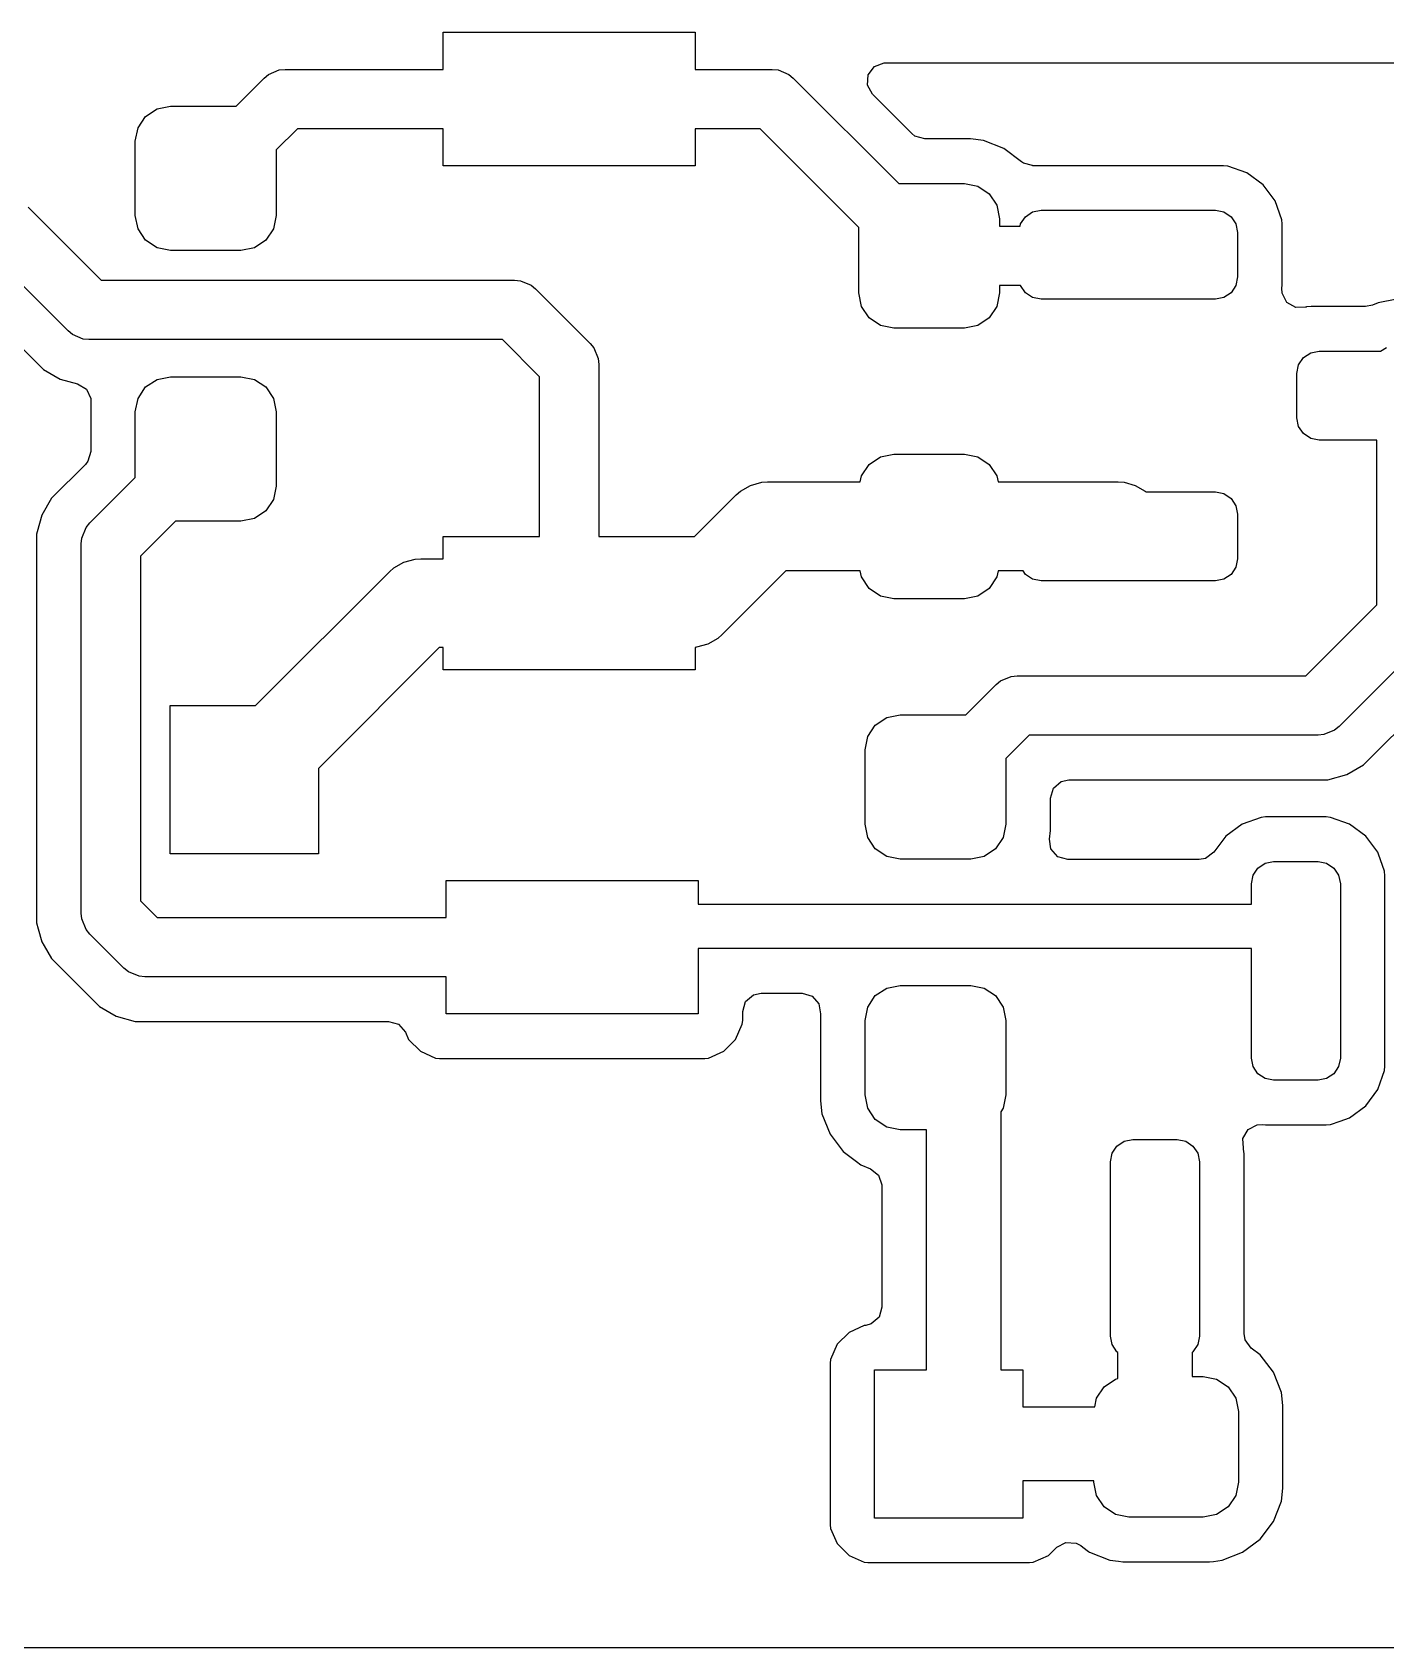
# Model space of a CAD drawing. Extents: x 98.6 to 124.4, y -100.9 to -89.8.
# Drawn here: x 105.43 to 114.56, y -100.7 to -89.81 of the extents above; entities that cross this region are included whole.
import ezdxf

# ---------------------------------------------------------------- set-up
doc = ezdxf.new("R2010")
doc.units = 0
doc.layers.add('BLACK', color=7, linetype='CONTINUOUS')

msp = doc.modelspace()

# ---------------------------------------------------------------- linework, layer by layer
at = {"layer": 'BLACK', "linetype": 'CONTINUOUS'}
for p, q in [((108.2, -90.06), (108.2, -89.81)), ((108.2, -89.81), (109.9, -89.81)), ((109.9, -89.81), (109.9, -90.06)), ((106.993578, -90.118579), (107.023886, -90.093706)), ((107.023886, -90.093706), (107.095982, -90.063843)), ((107.095982, -90.063843), (107.135, -90.06)), ((107.135, -90.06), (108.2, -90.06)), ((109.9, -90.06), (110.42, -90.06)), ((110.42, -90.06), (110.459018, -90.063843)), ((110.459018, -90.063843), (110.531114, -90.093706)), ((110.531114, -90.093706), (110.561421, -90.118579)), ((111.06151, -90.165858), (111.066494, -90.096166)), ((111.066494, -90.096166), (111.108366, -90.040233)), ((111.108366, -90.040233), (111.17383, -90.015816)), ((111.17383, -90.015816), (111.182676, -90.0155)), ((111.182676, -90.0155), (124.2405, -90.0155)), ((106.804657, -90.3075), (106.993578, -90.118579)), ((110.561421, -90.118579), (111.272842, -90.83)), ((111.094995, -90.227181), (111.06151, -90.165858)), ((106.271613, -90.325579), (106.3625, -90.3075)), ((106.3625, -90.3075), (106.804657, -90.3075)), ((111.360995, -90.493181), (111.094995, -90.227181)), ((106.143079, -90.454113), (106.194562, -90.377062)), ((106.194562, -90.377062), (106.271613, -90.325579)), ((106.125, -90.545), (106.143079, -90.454113)), ((107.217843, -90.46), (107.075, -90.602842)), ((108.2, -90.46), (107.217843, -90.46)), ((108.2, -90.71), (108.2, -90.46)), ((110.337158, -90.46), (109.9, -90.46)), ((109.9, -90.46), (109.9, -90.71)), ((111.0025, -91.125342), (110.337158, -90.46)), ((111.381637, -90.509815), (111.360995, -90.493181)), ((111.448676, -90.5295), (111.381637, -90.509815)), ((111.757118, -90.5295), (111.448676, -90.5295)), ((111.757119, -90.5295), (111.757118, -90.5295)), ((111.843574, -90.539882), (111.757119, -90.5295)), ((106.125, -91.045), (106.125, -90.545)), ((107.075, -90.602842), (107.075, -91.045)), ((111.843576, -90.539882), (111.843574, -90.539882)), ((111.843577, -90.539883), (111.843576, -90.539882)), ((111.981158, -90.594138), (111.843577, -90.539883)), ((111.98116, -90.594139), (111.981158, -90.594138)), ((112.100081, -90.684319), (111.98116, -90.594139)), ((109.9, -90.71), (108.2, -90.71)), ((112.112787, -90.692776), (112.100081, -90.684319)), ((112.175335, -90.708084), (112.112787, -90.692776)), ((112.175335, -90.7095), (112.175335, -90.708084)), ((112.178234, -90.7095), (112.175335, -90.7095)), ((113.461766, -90.7095), (112.178234, -90.7095)), ((113.46177, -90.7095), (113.461766, -90.7095)), ((113.4922, -90.712353), (113.46177, -90.7095)), ((113.62038, -90.757206), (113.4922, -90.712353)), ((111.272842, -90.83), (111.715, -90.83)), ((111.715, -90.83), (111.805887, -90.848079)), ((111.805887, -90.848079), (111.882938, -90.899562)), ((113.620382, -90.757207), (113.62038, -90.757206)), ((113.72965, -90.83785), (113.620382, -90.757207)), ((113.810292, -90.947117), (113.72965, -90.83785)), ((111.882938, -90.899562), (111.934421, -90.976613)), ((113.810293, -90.947119), (113.810292, -90.947117)), ((113.855146, -91.075298), (113.810293, -90.947119)), ((105.401421, -90.988579), (105.895342, -91.4825)), ((106.143079, -91.135887), (106.125, -91.045)), ((107.075, -91.045), (107.056921, -91.135887)), ((111.934421, -90.976613), (111.9525, -91.0675)), ((111.9525, -91.0675), (111.9525, -91.1175)), ((112.093918, -91.102597), (112.126434, -91.053934)), ((112.126434, -91.053934), (112.175097, -91.021418)), ((112.175097, -91.021418), (112.2325, -91.01)), ((112.2325, -91.01), (113.4075, -91.01)), ((113.4075, -91.01), (113.464903, -91.021418)), ((113.464903, -91.021418), (113.513566, -91.053934)), ((113.513566, -91.053934), (113.546082, -91.102597)), ((113.855146, -91.0753), (113.855146, -91.075298)), ((113.857587, -91.101334), (113.855146, -91.0753)), ((106.194562, -91.212938), (106.143079, -91.135887)), ((107.056921, -91.135887), (107.005438, -91.212938)), ((111.0025, -91.5675), (111.0025, -91.125342)), ((111.9525, -91.1175), (112.090954, -91.1175)), ((112.090954, -91.1175), (112.093918, -91.102597)), ((113.546082, -91.102597), (113.5575, -91.16)), ((113.5575, -91.16), (113.5575, -91.46)), ((113.858, -91.105734), (113.857587, -91.101334)), ((113.858, -91.514266), (113.858, -91.105734)), ((106.271613, -91.264421), (106.194562, -91.212938)), ((106.3625, -91.2825), (106.271613, -91.264421)), ((106.8375, -91.2825), (106.3625, -91.2825)), ((106.928387, -91.264421), (106.8375, -91.2825)), ((107.005438, -91.212938), (106.928387, -91.264421)), ((105.671079, -91.823921), (105.177158, -91.33)), ((105.895342, -91.4825), (108.6825, -91.4825)), ((108.6825, -91.4825), (108.721518, -91.486343)), ((108.721518, -91.486343), (108.793614, -91.516206)), ((113.5575, -91.46), (113.546082, -91.517403)), ((108.793614, -91.516206), (108.823921, -91.541079)), ((108.823921, -91.541079), (109.191421, -91.908578)), ((111.020579, -91.658387), (111.0025, -91.5675)), ((111.9525, -91.5675), (111.934421, -91.658387)), ((112.093983, -91.5175), (111.9525, -91.5175)), ((111.9525, -91.5175), (111.9525, -91.5675)), ((112.126434, -91.566066), (112.093983, -91.5175)), ((112.175097, -91.598582), (112.126434, -91.566066)), ((112.2325, -91.61), (112.175097, -91.598582)), ((113.4075, -91.61), (112.2325, -91.61)), ((113.464903, -91.598582), (113.4075, -91.61)), ((113.513566, -91.566066), (113.464903, -91.598582)), ((113.546082, -91.517403), (113.513566, -91.566066)), ((113.856099, -91.534534), (113.858, -91.514266)), ((113.857876, -91.569981), (113.856099, -91.534534)), ((113.890097, -91.631978), (113.857876, -91.569981)), ((114.630929, -91.6095), (114.505261, -91.634497)), ((105.089005, -91.666819), (105.505186, -92.083)), ((111.072062, -91.735438), (111.020579, -91.658387)), ((111.934421, -91.658387), (111.882938, -91.735438)), ((113.950721, -91.666712), (113.890097, -91.631978)), ((114.015308, -91.663422), (113.950721, -91.666712)), ((114.015427, -91.663964), (114.015308, -91.663422)), ((114.018696, -91.663249), (114.015427, -91.663964)), ((114.0205, -91.663158), (114.018696, -91.663249)), ((114.022798, -91.662354), (114.0205, -91.663158)), ((114.0228, -91.662353), (114.022798, -91.662354)), ((114.05323, -91.6595), (114.0228, -91.662353)), ((114.420233, -91.6595), (114.05323, -91.6595)), ((114.467685, -91.650061), (114.420233, -91.6595)), ((114.505251, -91.6345), (114.467685, -91.650061)), ((114.505261, -91.634497), (114.505251, -91.6345)), ((105.701386, -91.848794), (105.671079, -91.823921)), ((111.149113, -91.786921), (111.072062, -91.735438)), ((111.24, -91.805), (111.149113, -91.786921)), ((111.715, -91.805), (111.24, -91.805)), ((111.805887, -91.786921), (111.715, -91.805)), ((111.882938, -91.735438), (111.805887, -91.786921)), ((105.773482, -91.878657), (105.701386, -91.848794)), ((105.8125, -91.8825), (105.773482, -91.878657)), ((108.599658, -91.8825), (105.8125, -91.8825)), ((108.85, -92.132842), (108.599658, -91.8825)), ((109.191421, -91.908578), (109.216288, -91.93888)), ((109.216288, -91.93888), (109.216294, -91.938886)), ((109.216294, -91.938886), (109.246157, -92.010982)), ((114.520603, -91.96), (114.561061, -91.936642)), ((109.246157, -92.010982), (109.25, -92.05)), ((109.25, -92.05), (109.25, -93.21)), ((113.9575, -92.11), (113.968918, -92.052597)), ((113.968918, -92.052597), (114.001434, -92.003934)), ((114.001434, -92.003934), (114.050097, -91.971418)), ((114.050097, -91.971418), (114.1075, -91.96)), ((114.1075, -91.96), (114.520603, -91.96)), ((105.505186, -92.083), (105.619314, -92.148892)), ((105.619314, -92.148892), (105.735089, -92.179913)), ((106.194562, -92.202062), (106.271613, -92.150579)), ((106.271613, -92.150579), (106.3625, -92.1325)), ((106.3625, -92.1325), (106.8375, -92.1325)), ((106.8375, -92.1325), (106.928387, -92.150579)), ((106.928387, -92.150579), (107.005438, -92.202062)), ((108.85, -93.21), (108.85, -92.132842)), ((113.9575, -92.41), (113.9575, -92.11)), ((105.735089, -92.179913), (105.794748, -92.216276)), ((105.794748, -92.216276), (105.825278, -92.279123)), ((106.143079, -92.279113), (106.194562, -92.202062)), ((107.005438, -92.202062), (107.056921, -92.279113)), ((105.82611, -92.314467), (105.8245, -92.327882)), ((105.8245, -92.327882), (105.8245, -92.327887)), ((105.8245, -92.327887), (105.8245, -92.636324)), ((105.825278, -92.279123), (105.82611, -92.314467)), ((106.125, -92.37), (106.143079, -92.279113)), ((106.125, -92.812157), (106.125, -92.37)), ((107.056921, -92.279113), (107.075, -92.37)), ((107.075, -92.37), (107.075, -92.87)), ((113.968918, -92.467403), (113.9575, -92.41)), ((114.001434, -92.516066), (113.968918, -92.467403)), ((114.050097, -92.548582), (114.001434, -92.516066)), ((114.1075, -92.56), (114.050097, -92.548582)), ((114.495, -92.56), (114.1075, -92.56)), ((114.495, -93.672158), (114.495, -92.56)), ((105.804815, -92.703363), (105.788181, -92.724005)), ((105.8245, -92.636324), (105.804815, -92.703363)), ((111.072062, -92.724562), (111.149113, -92.673079)), ((111.149113, -92.673079), (111.24, -92.655)), ((111.24, -92.655), (111.715, -92.655)), ((111.715, -92.655), (111.805887, -92.673079)), ((111.805887, -92.673079), (111.882938, -92.724562)), ((105.788181, -92.724005), (105.559502, -92.952683)), ((105.818579, -93.118579), (106.125, -92.812157)), ((111.012446, -92.8425), (111.020579, -92.801613)), ((111.020579, -92.801613), (111.072062, -92.724562)), ((111.882938, -92.724562), (111.934421, -92.801613)), ((111.934421, -92.801613), (111.942554, -92.8425)), ((107.075, -92.87), (107.056921, -92.960887)), ((110.175368, -92.930368), (110.204872, -92.904494)), ((110.204872, -92.904494), (110.272695, -92.865336)), ((110.272695, -92.865336), (110.348342, -92.845067)), ((110.348342, -92.845067), (110.3875, -92.8425)), ((110.3875, -92.8425), (111.012446, -92.8425)), ((111.942554, -92.8425), (112.7525, -92.8425)), ((112.7525, -92.8425), (112.791658, -92.845067)), ((112.791658, -92.845067), (112.867305, -92.865336)), ((112.867305, -92.865336), (112.935128, -92.904494)), ((112.935128, -92.904494), (112.940634, -92.91)), ((112.940634, -92.91), (113.4075, -92.91)), ((113.4075, -92.91), (113.464903, -92.921418)), ((113.464903, -92.921418), (113.513566, -92.953934)), ((105.5595, -92.952686), (105.493608, -93.066812)), ((105.559502, -92.952683), (105.5595, -92.952686)), ((107.005438, -93.037938), (106.928387, -93.089421)), ((107.056921, -92.960887), (107.005438, -93.037938)), ((109.895736, -93.21), (110.175368, -92.930368)), ((113.513566, -92.953934), (113.546082, -93.002597)), ((113.546082, -93.002597), (113.5575, -93.06)), ((105.493608, -93.066812), (105.463419, -93.179481)), ((105.793706, -93.148886), (105.818579, -93.118579)), ((106.395342, -93.1075), (106.16, -93.342842)), ((106.8375, -93.1075), (106.395342, -93.1075)), ((106.928387, -93.089421), (106.8375, -93.1075)), ((113.5575, -93.06), (113.5575, -93.36)), ((105.463419, -93.179481), (105.4595, -93.194108)), ((105.4595, -93.194108), (105.4595, -95.684108)), ((105.76, -93.26), (105.763843, -93.220982)), ((105.763843, -93.220982), (105.793706, -93.148886)), ((108.2, -93.36), (108.2, -93.21)), ((108.2, -93.21), (108.85, -93.21)), ((109.25, -93.21), (109.895736, -93.21)), ((105.76, -95.75), (105.76, -93.26)), ((106.16, -93.342842), (106.16, -95.667158)), ((107.935195, -93.382836), (108.010842, -93.362567)), ((108.010842, -93.362567), (108.05, -93.36)), ((108.05, -93.36), (108.2, -93.36)), ((113.5575, -93.36), (113.546082, -93.417403)), ((106.935736, -94.35), (107.837868, -93.447868)), ((107.837868, -93.447868), (107.867372, -93.421994)), ((107.867372, -93.421994), (107.935195, -93.382836)), ((110.511764, -93.4425), (110.082132, -93.872132)), ((111.012446, -93.4425), (110.511764, -93.4425)), ((111.020579, -93.483387), (111.012446, -93.4425)), ((111.942554, -93.4425), (111.934421, -93.483387)), ((112.110687, -93.4425), (111.942554, -93.4425)), ((112.126434, -93.466066), (112.110687, -93.4425)), ((112.175097, -93.498582), (112.126434, -93.466066)), ((113.513566, -93.466066), (113.464903, -93.498582)), ((113.546082, -93.417403), (113.513566, -93.466066)), ((111.072062, -93.560438), (111.020579, -93.483387)), ((111.149113, -93.611921), (111.072062, -93.560438)), ((111.882938, -93.560438), (111.805887, -93.611921)), ((111.934421, -93.483387), (111.882938, -93.560438)), ((112.2325, -93.51), (112.175097, -93.498582)), ((113.4075, -93.51), (112.2325, -93.51)), ((113.464903, -93.498582), (113.4075, -93.51)), ((111.24, -93.63), (111.149113, -93.611921)), ((111.715, -93.63), (111.24, -93.63)), ((111.805887, -93.611921), (111.715, -93.63)), ((114.017158, -94.15), (114.495, -93.672158)), ((110.052628, -93.898006), (109.984805, -93.937164)), ((110.082132, -93.872132), (110.052628, -93.898006)), ((114.836421, -93.896421), (114.241421, -94.491421)), ((108.174264, -93.96), (107.36, -94.774264)), ((108.2, -93.96), (108.174264, -93.96)), ((108.2, -94.11), (108.2, -93.96)), ((109.909158, -93.957433), (109.9, -93.958033)), ((109.9, -93.958033), (109.9, -94.11)), ((109.984805, -93.937164), (109.909158, -93.957433)), ((109.9, -94.11), (108.2, -94.11)), ((114.407314, -94.7505), (115.0955, -94.062314)), ((111.724657, -94.4125), (111.928578, -94.208579)), ((111.928578, -94.208579), (111.958886, -94.183706)), ((111.958886, -94.183706), (112.030982, -94.153843)), ((112.030982, -94.153843), (112.07, -94.15)), ((112.07, -94.15), (114.017158, -94.15)), ((106.36, -95.35), (106.36, -94.35)), ((106.36, -94.35), (106.935736, -94.35)), ((111.114562, -94.482062), (111.191613, -94.430579)), ((111.191613, -94.430579), (111.2825, -94.4125)), ((111.2825, -94.4125), (111.724657, -94.4125)), ((111.045, -94.65), (111.063079, -94.559113)), ((111.063079, -94.559113), (111.114562, -94.482062)), ((112.152843, -94.55), (111.995, -94.707842)), ((114.1, -94.55), (112.152843, -94.55)), ((114.139018, -94.546157), (114.1, -94.55)), ((114.211114, -94.516294), (114.139018, -94.546157)), ((114.241421, -94.491421), (114.211114, -94.516294)), ((111.045, -95.15), (111.045, -94.65)), ((107.36, -94.774264), (107.36, -95.35)), ((111.995, -94.707842), (111.995, -95.15)), ((114.293186, -94.816392), (114.407314, -94.7505)), ((112.315185, -94.907461), (112.367989, -94.861706)), ((112.367989, -94.861706), (112.4195, -94.8505)), ((112.4195, -94.8505), (114.16589, -94.8505)), ((114.16589, -94.8505), (114.165892, -94.8505)), ((114.165892, -94.8505), (114.293186, -94.816392)), ((112.2955, -94.9745), (112.315185, -94.907461)), ((112.2955, -95.192118), (112.2955, -94.9745)), ((113.715298, -95.104853), (113.587119, -95.149706)), ((113.7153, -95.104853), (113.715298, -95.104853)), ((113.74573, -95.102), (113.7153, -95.104853)), ((113.745734, -95.102), (113.74573, -95.102)), ((114.154266, -95.102), (113.745734, -95.102)), ((114.15427, -95.102), (114.154266, -95.102)), ((114.1847, -95.104853), (114.15427, -95.102)), ((114.31288, -95.149706), (114.1847, -95.104853)), ((111.063079, -95.240887), (111.045, -95.15)), ((111.995, -95.15), (111.976921, -95.240887)), ((112.288463, -95.250715), (112.2955, -95.192118)), ((113.587117, -95.149707), (113.47785, -95.23035)), ((113.587119, -95.149706), (113.587117, -95.149707)), ((114.312882, -95.149707), (114.31288, -95.149706)), ((114.42215, -95.23035), (114.312882, -95.149707)), ((111.114562, -95.317938), (111.063079, -95.240887)), ((111.191613, -95.369421), (111.114562, -95.317938)), ((111.925438, -95.317938), (111.848387, -95.369421)), ((111.976921, -95.240887), (111.925438, -95.317938)), ((112.298784, -95.317011), (112.288463, -95.250715)), ((112.344539, -95.369815), (112.298784, -95.317011)), ((113.47785, -95.23035), (113.397564, -95.339134)), ((114.502793, -95.339618), (114.42215, -95.23035)), ((107.36, -95.35), (106.36, -95.35)), ((111.2825, -95.3875), (111.191613, -95.369421)), ((111.7575, -95.3875), (111.2825, -95.3875)), ((111.848387, -95.369421), (111.7575, -95.3875)), ((112.411578, -95.3895), (112.344539, -95.369815)), ((113.297794, -95.3895), (112.411578, -95.3895)), ((113.341916, -95.381384), (113.297794, -95.3895)), ((113.397564, -95.339134), (113.341916, -95.381384)), ((113.693934, -95.446434), (113.742597, -95.413918)), ((113.742597, -95.413918), (113.8, -95.4025)), ((113.8, -95.4025), (114.1, -95.4025)), ((114.1, -95.4025), (114.157403, -95.413918)), ((114.157403, -95.413918), (114.206066, -95.446434)), ((114.507406, -95.352801), (114.502793, -95.339618)), ((114.547646, -95.467798), (114.507406, -95.352801)), ((108.22, -95.78), (108.22, -95.53)), ((108.22, -95.53), (109.92, -95.53)), ((109.92, -95.53), (109.92, -95.69)), ((113.65, -95.5525), (113.661418, -95.495097)), ((113.661418, -95.495097), (113.693934, -95.446434)), ((114.206066, -95.446434), (114.238582, -95.495097)), ((114.238582, -95.495097), (114.25, -95.5525)), ((114.547646, -95.4678), (114.547646, -95.467798)), ((114.5505, -95.49823), (114.547646, -95.4678)), ((114.5505, -96.781769), (114.5505, -95.49823)), ((113.65, -95.69), (113.65, -95.5525)), ((114.25, -95.5525), (114.25, -96.7275)), ((105.4595, -95.684108), (105.4595, -95.815892)), ((105.763843, -95.789018), (105.76, -95.75)), ((106.16, -95.667158), (106.272842, -95.78)), ((109.92, -95.69), (113.65, -95.69)), ((105.4595, -95.815892), (105.470293, -95.856172)), ((105.470293, -95.856172), (105.493608, -95.943187)), ((105.793706, -95.861114), (105.763843, -95.789018)), ((105.818579, -95.891421), (105.793706, -95.861114)), ((106.272842, -95.78), (108.22, -95.78)), ((105.493608, -95.943187), (105.509912, -95.971425)), ((105.509912, -95.971425), (105.5595, -96.057314)), ((106.048579, -96.121421), (105.818579, -95.891421)), ((105.5595, -96.057314), (105.882686, -96.3805)), ((113.65, -95.99), (109.92, -95.99)), ((109.92, -95.99), (109.92, -96.43)), ((113.65, -96.7275), (113.65, -95.99)), ((106.078886, -96.146294), (106.048579, -96.121421)), ((106.150982, -96.176157), (106.078886, -96.146294)), ((106.19, -96.18), (106.150982, -96.176157)), ((108.22, -96.18), (106.19, -96.18)), ((108.22, -96.43), (108.22, -96.18)), ((110.240185, -96.347461), (110.292989, -96.301706)), ((110.292989, -96.301706), (110.3445, -96.2905)), ((110.3445, -96.2905), (110.621817, -96.2905)), ((110.621817, -96.2905), (110.688856, -96.310185)), ((111.063079, -96.384113), (111.114562, -96.307062)), ((111.114562, -96.307062), (111.191613, -96.255579)), ((111.191613, -96.255579), (111.2825, -96.2375)), ((111.2825, -96.2375), (111.7575, -96.2375)), ((111.7575, -96.2375), (111.848387, -96.255579)), ((111.848387, -96.255579), (111.925438, -96.307062)), ((111.925438, -96.307062), (111.976921, -96.384113)), ((105.882686, -96.3805), (105.996814, -96.446392)), ((110.2205, -96.4145), (110.240185, -96.347461)), ((110.2205, -96.474865), (110.2205, -96.4145)), ((110.688856, -96.310185), (110.734611, -96.362989)), ((110.734611, -96.362989), (110.744932, -96.429287)), ((111.045, -96.475), (111.063079, -96.384113)), ((111.976921, -96.384113), (111.995, -96.475)), ((105.996814, -96.446392), (106.124107, -96.4805)), ((106.124107, -96.4805), (106.124108, -96.4805)), ((106.124108, -96.4805), (107.833011, -96.4805)), ((107.833011, -96.4805), (107.90005, -96.500185)), ((107.90005, -96.500185), (107.945805, -96.552989)), ((109.92, -96.43), (108.22, -96.43)), ((110.172206, -96.602765), (110.217585, -96.499991)), ((110.217585, -96.499991), (110.2205, -96.474865)), ((110.744932, -96.429287), (110.7445, -96.432883)), ((110.7445, -96.432883), (110.7445, -97.017118)), ((111.045, -96.975), (111.045, -96.475)), ((111.995, -96.475), (111.995, -96.975)), ((107.945805, -96.552989), (107.946392, -96.554295)), ((107.946392, -96.554295), (107.967794, -96.602765)), ((107.967794, -96.602765), (108.047235, -96.682206)), ((110.092765, -96.682206), (110.172206, -96.602765)), ((108.047235, -96.682206), (108.150009, -96.727585)), ((108.150009, -96.727585), (108.175135, -96.7305)), ((108.175135, -96.7305), (109.964864, -96.730499)), ((109.964864, -96.730499), (109.964879, -96.730497)), ((109.964879, -96.730497), (109.964882, -96.730497)), ((109.964882, -96.730497), (109.989987, -96.727586)), ((109.989987, -96.727586), (109.989988, -96.727585)), ((109.989988, -96.727585), (109.989991, -96.727585)), ((109.989991, -96.727585), (110.092765, -96.682206)), ((113.661418, -96.784903), (113.65, -96.7275)), ((114.25, -96.7275), (114.238582, -96.784903)), ((113.693934, -96.833566), (113.661418, -96.784903)), ((113.742597, -96.866082), (113.693934, -96.833566)), ((114.206066, -96.833566), (114.157403, -96.866082)), ((114.238582, -96.784903), (114.206066, -96.833566)), ((114.502793, -96.940382), (114.534775, -96.848982)), ((114.534775, -96.848982), (114.547646, -96.812201)), ((114.547646, -96.812199), (114.5505, -96.781769)), ((114.547646, -96.812201), (114.547646, -96.812199)), ((113.8, -96.8775), (113.742597, -96.866082)), ((114.1, -96.8775), (113.8, -96.8775)), ((114.157403, -96.866082), (114.1, -96.8775)), ((114.42215, -97.04965), (114.502793, -96.940382)), ((110.7445, -97.017118), (110.754882, -97.103574)), ((111.063079, -97.065887), (111.045, -96.975)), ((111.114562, -97.142938), (111.063079, -97.065887)), ((111.976921, -97.065887), (111.96, -97.091211)), ((111.995, -96.975), (111.976921, -97.065887)), ((114.312882, -97.130293), (114.42215, -97.04965)), ((110.754882, -97.103574), (110.754882, -97.103575)), ((110.754882, -97.103575), (110.809139, -97.24116)), ((111.191613, -97.194421), (111.114562, -97.142938)), ((111.96, -97.091211), (111.96, -98.83)), ((113.628013, -97.210105), (113.690007, -97.177878)), ((113.690007, -97.177878), (113.725464, -97.176099)), ((113.725464, -97.176099), (113.745734, -97.178)), ((113.745734, -97.178), (114.15427, -97.178)), ((114.15427, -97.178), (114.184699, -97.175146)), ((114.184699, -97.175146), (114.184701, -97.175146)), ((114.184701, -97.175146), (114.24879, -97.152719)), ((114.24879, -97.152719), (114.312882, -97.130293)), ((110.809139, -97.24116), (110.898499, -97.359)), ((111.2825, -97.2125), (111.191613, -97.194421)), ((111.46, -97.2125), (111.2825, -97.2125)), ((111.46, -98.83), (111.46, -97.2125)), ((112.792597, -97.288918), (112.85, -97.2775)), ((112.85, -97.2775), (113.15, -97.2775)), ((113.15, -97.2775), (113.207403, -97.288918)), ((113.593284, -97.270732), (113.628013, -97.210105)), ((113.596579, -97.335308), (113.593284, -97.270732)), ((110.898499, -97.359), (110.987085, -97.426176)), ((112.7, -97.4275), (112.711418, -97.370097)), ((112.711418, -97.370097), (112.743934, -97.321434)), ((112.743934, -97.321434), (112.792597, -97.288918)), ((113.207403, -97.288918), (113.256066, -97.321434)), ((113.256066, -97.321434), (113.288582, -97.370097)), ((113.288582, -97.370097), (113.3, -97.4275)), ((113.596036, -97.335427), (113.596579, -97.335308)), ((113.596753, -97.33871), (113.596036, -97.335427)), ((113.596845, -97.340511), (113.596753, -97.33871)), ((113.597646, -97.342801), (113.596845, -97.340511)), ((113.6005, -97.37323), (113.597646, -97.342801)), ((113.6005, -98.584632), (113.6005, -97.37323)), ((110.987085, -97.426176), (111.016342, -97.448362)), ((111.016342, -97.448362), (111.080992, -97.473856)), ((111.080992, -97.473856), (111.136134, -97.516761)), ((112.7, -98.6025), (112.7, -97.4275)), ((113.3, -97.4275), (113.3, -98.6025)), ((111.136134, -97.516761), (111.159327, -97.582669)), ((111.159327, -97.582669), (111.1595, -97.58921)), ((111.1595, -97.58921), (111.1595, -98.408106)), ((111.139815, -98.475145), (111.087011, -98.5209)), ((111.1595, -98.408106), (111.139815, -98.475145)), ((110.937235, -98.577793), (110.857794, -98.657234)), ((111.040008, -98.532415), (110.937235, -98.577793)), ((111.04001, -98.532414), (111.040008, -98.532415)), ((111.049789, -98.53128), (111.04001, -98.532414)), ((111.087011, -98.5209), (111.049789, -98.53128)), ((113.608051, -98.627243), (113.6005, -98.584632)), ((110.857794, -98.657234), (110.812415, -98.760006)), ((112.711418, -98.659903), (112.7, -98.6025)), ((112.743934, -98.708566), (112.711418, -98.659903)), ((113.288582, -98.659903), (113.256066, -98.708566)), ((113.3, -98.6025), (113.288582, -98.659903)), ((113.649575, -98.683436), (113.608051, -98.627243)), ((113.709, -98.728499), (113.649575, -98.683436)), ((110.812415, -98.760008), (110.8095, -98.785131)), ((110.8095, -98.785131), (110.8095, -99.874856)), ((110.812415, -98.760006), (110.812415, -98.760008)), ((112.75, -98.712619), (112.743934, -98.708566)), ((112.75, -98.889918), (112.75, -98.712619)), ((113.256066, -98.708566), (113.25, -98.712619)), ((113.25, -98.712619), (113.25, -98.875)), ((113.79836, -98.846339), (113.709, -98.728499)), ((111.11, -99.83), (111.11, -98.83)), ((111.11, -98.83), (111.46, -98.83)), ((111.96, -98.83), (112.11, -98.83)), ((112.11, -98.83), (112.11, -99.08)), ((112.657062, -98.944562), (112.734113, -98.893079)), ((112.734113, -98.893079), (112.75, -98.889918)), ((113.25, -98.875), (113.325, -98.875)), ((113.325, -98.875), (113.415887, -98.893079)), ((113.415887, -98.893079), (113.492938, -98.944562)), ((113.798362, -98.846342), (113.79836, -98.846339)), ((113.852617, -98.983923), (113.798362, -98.846342)), ((112.593965, -99.08), (112.605579, -99.021613)), ((112.605579, -99.021613), (112.657062, -98.944562)), ((113.492938, -98.944562), (113.544421, -99.021613)), ((113.544421, -99.021613), (113.5625, -99.1125)), ((113.863, -99.070382), (113.852617, -98.983923)), ((112.11, -99.08), (112.593965, -99.08)), ((113.5625, -99.1125), (113.5625, -99.5875)), ((113.863, -99.629618), (113.863, -99.070382)), ((112.5875, -99.58), (112.11, -99.58)), ((112.11, -99.58), (112.11, -99.83)), ((112.5875, -99.5875), (112.5875, -99.58)), ((112.605579, -99.678387), (112.5875, -99.5875)), ((112.657062, -99.755438), (112.605579, -99.678387)), ((113.544421, -99.678387), (113.492938, -99.755438)), ((113.5625, -99.5875), (113.544421, -99.678387)), ((113.852617, -99.716077), (113.863, -99.629618)), ((112.734113, -99.806921), (112.657062, -99.755438)), ((113.492938, -99.755438), (113.415887, -99.806921)), ((113.798362, -99.853658), (113.852617, -99.716077)), ((110.8095, -99.874856), (110.809502, -99.874882)), ((110.809502, -99.874882), (110.812413, -99.899987)), ((110.812413, -99.899987), (110.812415, -99.899991)), ((110.812415, -99.899991), (110.857793, -100.002764)), ((112.11, -99.83), (111.11, -99.83)), ((112.825, -99.825), (112.734113, -99.806921)), ((113.325, -99.825), (112.825, -99.825)), ((113.415887, -99.806921), (113.325, -99.825)), ((113.709, -99.9715), (113.798362, -99.853658)), ((110.857793, -100.002764), (110.857794, -100.002765)), ((110.857794, -100.002765), (110.937235, -100.082206)), ((112.337518, -100.027452), (112.398837, -99.99397)), ((112.398837, -99.99397), (112.468529, -99.998954)), ((112.468529, -99.998954), (112.500119, -100.016331)), ((113.591158, -100.060862), (113.709, -99.9715)), ((110.937235, -100.082206), (111.040009, -100.127585)), ((112.179991, -100.127585), (112.282765, -100.082206)), ((112.282765, -100.082206), (112.337518, -100.027452)), ((112.500119, -100.016331), (112.514788, -100.027455)), ((112.514788, -100.027455), (112.551615, -100.055382)), ((112.551615, -100.055382), (112.558842, -100.060862)), ((112.558842, -100.060862), (112.696423, -100.115117)), ((112.696423, -100.115117), (112.754062, -100.122039)), ((113.394555, -100.122205), (113.453577, -100.115117)), ((113.453577, -100.115117), (113.591158, -100.060862)), ((111.040009, -100.127585), (111.065135, -100.1305)), ((111.065135, -100.1305), (112.154864, -100.130499)), ((112.154864, -100.130499), (112.154879, -100.130497)), ((112.154879, -100.130497), (112.154882, -100.130497)), ((112.154882, -100.130497), (112.179987, -100.127586)), ((112.179987, -100.127586), (112.179988, -100.127585)), ((112.179988, -100.127585), (112.179991, -100.127585)), ((112.754062, -100.122039), (112.782881, -100.1255)), ((112.782881, -100.1255), (112.782882, -100.1255)), ((112.782882, -100.1255), (113.367119, -100.1255)), ((113.367119, -100.1255), (113.394555, -100.122205)), ((124.2405, -100.7045), (104.695, -100.7045))]:
    msp.add_line(p, q, dxfattribs=at)

doc.saveas('drawing.dxf')
